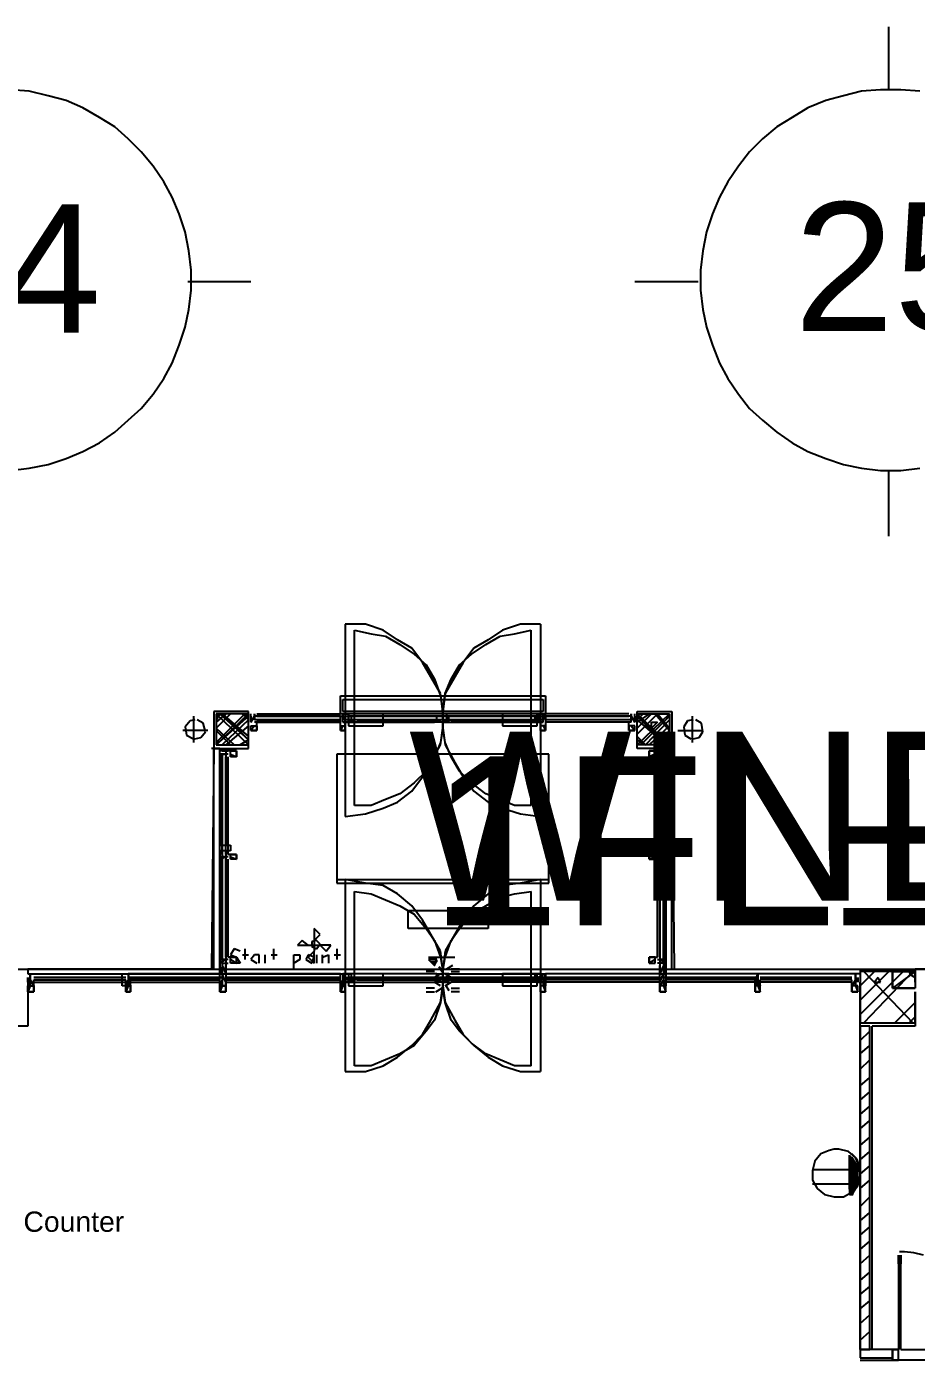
# Model space of a CAD drawing. Header units: millimetres. Extents: x 5 to 415, y 48 to 251.
# Drawn here: x 328.95 to 342.11, y 231.7 to 251.43 of the extents above; entities that cross this region are included whole.
import ezdxf

# ---------------------------------------------------------------- set-up
doc = ezdxf.new("R2010")
doc.units = ezdxf.units.MM
for name, color, linetype in [('H', 7, 'Continuous'), ('P', 7, 'Continuous'), ('T', 7, 'Continuous')]:
    doc.layers.add(name, color=color, linetype=linetype)

msp = doc.modelspace()

# ---------------------------------------------------------------- hatches: boundary and pattern name
at = {"layer": 'H', "linetype": 'Continuous'}
for points in [[(334.98, 237.525), (334.892, 237.613), (335.033, 237.613), (334.98, 237.525)], [(341.118, 234.703), (341.118, 234.738), (341.171, 234.703), (341.118, 234.703)], [(341.118, 234.615), (341.118, 234.703), (341.171, 234.703), (341.207, 234.615), (341.118, 234.615)], [(341.118, 234.562), (341.118, 234.615), (341.207, 234.615), (341.242, 234.562), (341.118, 234.562)], [(341.118, 234.527), (341.118, 234.562), (341.242, 234.562), (341.242, 234.527), (341.118, 234.527)], [(341.118, 234.438), (341.118, 234.527), (341.242, 234.527), (341.242, 234.438), (341.118, 234.438)], [(341.118, 234.403), (341.118, 234.438), (341.242, 234.438), (341.242, 234.403), (341.118, 234.403)], [(341.118, 234.315), (341.118, 234.403), (341.242, 234.403), (341.242, 234.315), (341.118, 234.315)], [(341.118, 234.28), (341.118, 234.315), (341.242, 234.315), (341.242, 234.28), (341.118, 234.28)], [(341.118, 234.227), (341.118, 234.28), (341.242, 234.28), (341.207, 234.227), (341.118, 234.227)], [(341.118, 234.139), (341.118, 234.227), (341.171, 234.139), (341.118, 234.139)], [(341.171, 234.139), (341.118, 234.227), (341.207, 234.227), (341.171, 234.139)]]:
    msp.add_hatch(color=256, dxfattribs=at).paths.add_polyline_path(points)

# ---------------------------------------------------------------- linework, layer by layer
at = {"layer": 'P'}
for points in [[(341.701, 250.49), (341.701, 251.425)], [(328.983, 250.472), (328.701, 250.49)], [(329.265, 250.402), (328.983, 250.472)], [(341.295, 250.472), (341.03, 250.402)], [(341.577, 250.49), (341.295, 250.472)], [(341.736, 250.49), (341.577, 250.49)], [(341.877, 250.49), (341.736, 250.49)], [(342.159, 250.472), (341.877, 250.49)], [(329.53, 250.331), (329.265, 250.402)], [(329.777, 250.225), (329.53, 250.331)], [(340.766, 250.331), (340.501, 250.225)], [(341.03, 250.402), (340.766, 250.331)], [(330.024, 250.084), (329.777, 250.225)], [(330.253, 249.943), (330.024, 250.084)], [(340.272, 250.084), (340.043, 249.943)], [(340.501, 250.225), (340.272, 250.084)], [(330.447, 249.767), (330.253, 249.943)], [(340.043, 249.943), (339.831, 249.767)], [(330.641, 249.573), (330.447, 249.767)], [(339.831, 249.767), (339.637, 249.573)], [(330.817, 249.361), (330.641, 249.573)], [(339.637, 249.573), (339.478, 249.361)], [(330.976, 249.132), (330.817, 249.361)], [(339.478, 249.361), (339.319, 249.132)], [(331.1, 248.902), (330.976, 249.132)], [(339.319, 249.132), (339.196, 248.902)], [(331.205, 248.655), (331.1, 248.902)], [(339.196, 248.902), (339.09, 248.655)], [(331.294, 248.391), (331.205, 248.655)], [(339.09, 248.655), (339.002, 248.391)], [(331.347, 248.109), (331.294, 248.391)], [(339.002, 248.391), (338.949, 248.109)], [(331.382, 247.826), (331.347, 248.109)], [(338.949, 248.109), (338.914, 247.826)], [(331.382, 247.685), (331.382, 247.826)], [(338.914, 247.826), (338.914, 247.685)], [(332.264, 247.65), (331.329, 247.65)], [(331.347, 247.244), (331.382, 247.527)], [(331.382, 247.527), (331.382, 247.685)], [(338.878, 247.65), (337.943, 247.65)], [(338.914, 247.685), (338.914, 247.527)], [(338.914, 247.527), (338.949, 247.244)], [(331.294, 246.98), (331.347, 247.244)], [(338.949, 247.244), (339.002, 246.98)], [(331.205, 246.715), (331.294, 246.98)], [(339.002, 246.98), (339.09, 246.715)], [(331.1, 246.451), (331.205, 246.715)], [(339.09, 246.715), (339.196, 246.451)], [(330.976, 246.221), (331.1, 246.451)], [(339.196, 246.451), (339.319, 246.221)], [(330.817, 245.992), (330.976, 246.221)], [(339.319, 246.221), (339.478, 245.992)], [(330.641, 245.78), (330.817, 245.992)], [(339.478, 245.992), (339.637, 245.78)], [(330.447, 245.604), (330.641, 245.78)], [(339.637, 245.78), (339.831, 245.604)], [(330.253, 245.428), (330.447, 245.604)], [(339.831, 245.604), (340.043, 245.428)], [(330.024, 245.269), (330.253, 245.428)], [(340.043, 245.428), (340.272, 245.269)], [(329.53, 245.039), (329.777, 245.145)], [(329.777, 245.145), (330.024, 245.269)], [(340.272, 245.269), (340.501, 245.145)], [(340.501, 245.145), (340.766, 245.039)], [(328.983, 244.898), (329.265, 244.951)], [(329.265, 244.951), (329.53, 245.039)], [(340.766, 245.039), (341.03, 244.951)], [(341.03, 244.951), (341.295, 244.898)], [(328.701, 244.863), (328.983, 244.898)], [(341.295, 244.898), (341.577, 244.863)], [(341.577, 244.863), (341.736, 244.863)], [(341.701, 243.893), (341.701, 244.863)], [(341.736, 244.863), (341.877, 244.863)], [(341.877, 244.863), (342.159, 244.898)], [(333.957, 242.588), (333.657, 242.588)], [(333.657, 242.588), (333.657, 239.748)], [(334.222, 242.499), (333.957, 242.588)], [(336.25, 242.588), (335.986, 242.499)], [(336.55, 242.588), (336.25, 242.588)], [(336.55, 242.588), (336.55, 239.748)], [(333.798, 242.499), (334.045, 242.447)], [(333.798, 239.907), (333.798, 242.499)], [(334.045, 242.447), (334.257, 242.411)], [(334.433, 242.358), (334.222, 242.499)], [(334.257, 242.411), (334.469, 242.288)], [(335.739, 242.288), (335.95, 242.411)], [(335.986, 242.499), (335.774, 242.358)], [(335.95, 242.411), (336.162, 242.447)], [(336.162, 242.447), (336.409, 242.499)], [(336.409, 239.907), (336.409, 242.499)], [(334.645, 242.235), (334.433, 242.358)], [(334.469, 242.288), (334.68, 242.147)], [(334.804, 242.023), (334.645, 242.235)], [(335.562, 242.235), (335.403, 242.023)], [(335.527, 242.147), (335.739, 242.288)], [(335.774, 242.358), (335.562, 242.235)], [(334.68, 242.147), (334.857, 241.988)], [(334.927, 241.812), (334.804, 242.023)], [(334.857, 241.988), (334.98, 241.776)], [(335.227, 241.776), (335.351, 241.988)], [(335.403, 242.023), (335.28, 241.812)], [(335.351, 241.988), (335.527, 242.147)], [(335.068, 241.565), (334.927, 241.812)], [(335.28, 241.812), (335.139, 241.565)], [(334.98, 241.776), (335.068, 241.529)], [(335.139, 241.565), (335.227, 241.776)], [(333.587, 241.265), (333.587, 241.529)], [(333.587, 241.529), (336.621, 241.529)], [(333.587, 241.265), (333.587, 241.529)], [(333.587, 241.529), (336.621, 241.529)], [(333.622, 241.476), (336.585, 241.476)], [(333.622, 241.3), (333.622, 241.476)], [(335.104, 241.3), (335.068, 241.565)], [(335.068, 241.529), (335.104, 241.3)], [(335.104, 241.3), (335.139, 241.565)], [(335.139, 241.565), (335.104, 241.3)], [(336.585, 241.476), (336.585, 241.3)], [(336.621, 241.529), (336.621, 241.265)], [(336.621, 241.529), (336.621, 241.265)], [(331.417, 241.229), (331.417, 240.841)], [(332.228, 241.3), (331.717, 241.3)], [(331.717, 241.3), (331.717, 240.753)], [(332.228, 241.3), (331.717, 241.3)], [(331.717, 241.3), (331.717, 240.753)], [(332.228, 241.265), (331.752, 241.265)], [(331.752, 241.265), (331.752, 240.806)], [(332.176, 241.265), (331.752, 240.841)], [(331.805, 241.265), (331.752, 241.177)], [(331.893, 241.265), (331.752, 241.141)], [(331.964, 241.265), (331.752, 241.053)], [(332.228, 241.265), (331.752, 241.265)], [(331.752, 241.265), (331.752, 240.806)], [(332.228, 240.806), (331.752, 241.265)], [(331.752, 240.806), (332.228, 241.265)], [(332.228, 241.229), (331.752, 240.806)], [(331.805, 241.265), (332.228, 240.877)], [(331.84, 241.265), (332.228, 240.93)], [(331.84, 241.265), (332.228, 240.877)], [(332.14, 241.265), (332.228, 241.229)], [(332.14, 241.265), (332.228, 241.177)], [(332.228, 240.753), (332.228, 241.3)], [(332.228, 240.753), (332.228, 241.3)], [(332.228, 240.806), (332.228, 241.265)], [(332.228, 240.806), (332.228, 241.265)], [(332.264, 241.141), (332.264, 241.265)], [(332.264, 241.229), (332.264, 241.141)], [(332.264, 241.141), (332.317, 241.229)], [(332.317, 241.229), (332.264, 241.141)], [(332.317, 241.177), (332.317, 241.265)], [(332.317, 241.265), (332.317, 241.177)], [(333.587, 241.229), (332.317, 241.229)], [(332.352, 241.265), (333.587, 241.265)], [(333.587, 241.229), (332.352, 241.229)], [(332.352, 241.229), (333.587, 241.229)], [(333.587, 241.229), (332.352, 241.229)], [(332.352, 241.229), (333.587, 241.229)], [(336.621, 241.265), (333.587, 241.265)], [(336.621, 241.265), (333.587, 241.265)], [(333.587, 241.018), (333.587, 241.229)], [(333.587, 241.229), (333.657, 241.229)], [(336.585, 241.3), (333.622, 241.3)], [(333.622, 241.141), (333.622, 241.265)], [(333.622, 241.265), (333.622, 241.177)], [(333.622, 241.141), (333.622, 241.265)], [(333.622, 241.265), (333.622, 241.177)], [(333.71, 241.265), (333.622, 241.265)], [(333.622, 241.265), (333.71, 241.265)], [(333.657, 241.229), (333.657, 241.018)], [(333.657, 241.141), (333.657, 241.229)], [(333.657, 241.229), (333.745, 241.229)], [(333.71, 241.141), (333.71, 241.265)], [(333.71, 241.265), (333.71, 241.141)], [(333.71, 241.265), (333.71, 241.088)], [(334.222, 241.265), (333.71, 241.265)], [(333.71, 241.247), (333.71, 241.159)], [(333.71, 241.247), (333.71, 241.159)], [(333.71, 241.229), (333.834, 241.229)], [(333.834, 241.229), (333.71, 241.229)], [(335.015, 241.229), (333.745, 241.229)], [(333.745, 241.229), (333.745, 241.141)], [(333.834, 241.229), (334.38, 241.229)], [(334.222, 241.088), (334.222, 241.265)], [(334.38, 241.229), (334.98, 241.229)], [(335.104, 241.229), (334.98, 241.229)], [(334.98, 241.229), (335.104, 241.229)], [(335.015, 241.141), (335.015, 241.229)], [(335.015, 241.229), (335.104, 241.229)], [(335.104, 241.3), (335.104, 241.053)], [(335.104, 241.053), (335.104, 241.3)], [(335.104, 241.053), (335.104, 241.3)], [(335.104, 241.3), (335.104, 241.053)], [(335.104, 241.159), (335.104, 241.247)], [(335.104, 241.159), (335.104, 241.247)], [(335.104, 241.229), (335.227, 241.229)], [(335.227, 241.229), (335.104, 241.229)], [(335.104, 241.229), (335.104, 241.141)], [(335.192, 241.229), (335.104, 241.229)], [(335.104, 241.229), (335.104, 241.141)], [(335.157, 241.247), (335.157, 241.159)], [(335.157, 241.247), (335.157, 241.159)], [(335.192, 241.229), (336.462, 241.229)], [(335.192, 241.141), (335.192, 241.229)], [(336.374, 241.229), (335.227, 241.229)], [(335.986, 241.265), (335.986, 241.088)], [(336.497, 241.265), (335.986, 241.265)], [(336.497, 241.229), (336.374, 241.229)], [(336.374, 241.229), (336.497, 241.229)], [(336.55, 241.229), (336.462, 241.229)], [(336.462, 241.229), (336.462, 241.141)], [(336.497, 241.141), (336.497, 241.265)], [(336.497, 241.265), (336.585, 241.265)], [(336.585, 241.265), (336.497, 241.265)], [(336.497, 241.265), (336.497, 241.141)], [(336.497, 241.088), (336.497, 241.265)], [(336.532, 241.159), (336.532, 241.247)], [(336.532, 241.159), (336.532, 241.247)], [(336.55, 241.265), (336.621, 241.265)], [(336.55, 241.265), (336.621, 241.265)], [(336.55, 241.018), (336.55, 241.229)], [(336.55, 241.229), (336.621, 241.229)], [(336.55, 241.141), (336.55, 241.229)], [(336.585, 241.141), (336.585, 241.265)], [(336.621, 241.265), (336.585, 241.177)], [(336.585, 241.141), (336.585, 241.265)], [(336.621, 241.265), (336.585, 241.177)], [(337.855, 241.265), (336.621, 241.265)], [(336.621, 241.229), (337.855, 241.229)], [(337.855, 241.229), (336.621, 241.229)], [(336.621, 241.229), (337.855, 241.229)], [(337.855, 241.229), (336.621, 241.229)], [(336.621, 241.229), (336.621, 241.018)], [(337.891, 241.229), (336.621, 241.229)], [(337.891, 241.141), (337.891, 241.265)], [(337.891, 241.265), (337.891, 241.177)], [(337.943, 241.141), (337.891, 241.229)], [(337.891, 241.229), (337.943, 241.141)], [(337.943, 241.141), (337.943, 241.265)], [(337.943, 241.229), (337.943, 241.141)], [(337.979, 240.753), (337.979, 241.3)], [(337.979, 241.3), (338.49, 241.3)], [(337.979, 240.753), (337.979, 241.3)], [(337.979, 241.3), (338.49, 241.3)], [(337.979, 240.806), (337.979, 241.265)], [(337.979, 241.265), (338.455, 241.265)], [(338.067, 241.265), (337.979, 241.177)], [(338.155, 241.265), (337.979, 241.141)], [(338.19, 241.265), (337.979, 241.053)], [(338.279, 241.265), (337.979, 240.965)], [(337.979, 240.806), (337.979, 241.265)], [(337.979, 241.265), (338.455, 241.265)], [(337.979, 240.806), (338.455, 241.265)], [(338.455, 240.806), (337.979, 241.265)], [(337.979, 241.229), (338.455, 240.806)], [(337.979, 241.229), (338.402, 240.806)], [(338.455, 241.229), (338.032, 240.806)], [(338.243, 241.265), (338.455, 241.053)], [(338.243, 241.265), (338.455, 241.018)], [(338.279, 241.265), (338.455, 241.053)], [(338.455, 241.265), (338.455, 240.806)], [(338.455, 241.265), (338.455, 240.806)], [(338.49, 241.3), (338.49, 240.753)], [(338.49, 241.3), (338.49, 240.753)], [(338.79, 241.229), (338.79, 240.841)], [(331.629, 241.018), (331.258, 241.018)], [(331.364, 241.159), (331.294, 241.071)], [(331.294, 241.071), (331.311, 240.947)], [(331.435, 241.177), (331.364, 241.159)], [(331.558, 241.124), (331.47, 241.177)], [(331.523, 240.912), (331.593, 241)], [(331.593, 241), (331.558, 241.124)], [(331.752, 241.053), (332.017, 240.806)], [(331.752, 241.053), (332.017, 240.806)], [(331.752, 241.018), (331.964, 240.806)], [(332.228, 241.177), (331.84, 240.806)], [(332.228, 241.088), (331.893, 240.806)], [(332.317, 241.088), (332.264, 241.018)], [(332.264, 241.018), (332.264, 241.088)], [(332.264, 241.088), (332.352, 241.088)], [(332.264, 241.018), (332.352, 241.018)], [(332.352, 241.018), (332.264, 241.018)], [(333.587, 241.177), (332.317, 241.177)], [(333.587, 241.141), (332.317, 241.141)], [(332.352, 241.177), (333.587, 241.177)], [(332.352, 241.018), (332.352, 241.141)], [(332.352, 241.141), (333.587, 241.141)], [(332.352, 241.088), (332.352, 241.018)], [(333.622, 241.088), (333.587, 241.018)], [(333.587, 241.018), (333.587, 241.088)], [(333.587, 241.088), (333.657, 241.088)], [(333.622, 241.088), (333.587, 241.018)], [(333.587, 241.018), (333.587, 241.088)], [(333.587, 241.088), (333.657, 241.088)], [(333.587, 241.018), (333.657, 241.018)], [(333.657, 241.018), (333.587, 241.018)], [(333.587, 241.018), (333.657, 241.018)], [(333.657, 241.018), (333.587, 241.018)], [(333.657, 241.018), (333.587, 241.018)], [(333.622, 241.141), (333.71, 241.141)], [(333.71, 241.141), (333.622, 241.141)], [(336.585, 241.177), (333.657, 241.177)], [(333.657, 241.018), (333.657, 241.141)], [(333.657, 241.018), (333.657, 241.141)], [(333.745, 241.141), (333.657, 241.141)], [(333.657, 241.088), (333.657, 241.018)], [(333.657, 241.088), (333.657, 241.018)], [(333.798, 241.177), (333.71, 241.141)], [(333.71, 241.141), (333.834, 241.141)], [(333.71, 241.088), (334.222, 241.088)], [(335.015, 241.177), (333.745, 241.177)], [(335.015, 241.141), (333.745, 241.141)], [(334.98, 241.177), (333.834, 241.177)], [(334.38, 241.177), (333.834, 241.177)], [(333.834, 241.177), (334.38, 241.177)], [(333.834, 241.177), (334.38, 241.177)], [(333.834, 241.141), (334.98, 241.141)], [(334.38, 241.177), (334.98, 241.177)], [(334.98, 241.177), (334.38, 241.177)], [(334.38, 241.177), (334.98, 241.177)], [(334.98, 241.177), (335.104, 241.141)], [(335.104, 241.141), (334.98, 241.141)], [(335.104, 241.141), (335.015, 241.141)], [(335.104, 241.053), (335.068, 240.841)], [(335.068, 240.806), (335.104, 241.053)], [(335.227, 241.177), (335.104, 241.141)], [(335.104, 241.141), (335.227, 241.141)], [(335.104, 241.141), (335.192, 241.141)], [(335.139, 240.841), (335.104, 241.053)], [(335.104, 241.053), (335.139, 240.806)], [(335.192, 241.177), (336.462, 241.177)], [(335.192, 241.141), (336.462, 241.141)], [(336.374, 241.177), (335.227, 241.177)], [(336.374, 241.177), (335.227, 241.177)], [(335.227, 241.177), (336.374, 241.177)], [(336.374, 241.177), (335.227, 241.177)], [(336.374, 241.141), (335.227, 241.141)], [(335.986, 241.088), (336.497, 241.088)], [(336.497, 241.141), (336.374, 241.141)], [(336.409, 241.177), (336.497, 241.141)], [(336.462, 241.141), (336.55, 241.141)], [(336.585, 241.141), (336.497, 241.141)], [(336.497, 241.141), (336.585, 241.141)], [(336.55, 241.018), (336.55, 241.141)], [(336.55, 241.018), (336.55, 241.141)], [(336.621, 241.088), (336.55, 241.088)], [(336.55, 241.088), (336.55, 241.018)], [(336.621, 241.088), (336.55, 241.088)], [(336.55, 241.088), (336.55, 241.018)], [(336.621, 241.018), (336.55, 241.018)], [(336.55, 241.018), (336.621, 241.018)], [(336.621, 241.018), (336.55, 241.018)], [(336.55, 241.018), (336.621, 241.018)], [(336.621, 241.018), (336.55, 241.018)], [(336.585, 241.088), (336.621, 241.018)], [(336.585, 241.088), (336.621, 241.018)], [(337.855, 241.177), (336.621, 241.177)], [(337.891, 241.177), (336.621, 241.177)], [(337.855, 241.141), (336.621, 241.141)], [(337.891, 241.141), (336.621, 241.141)], [(336.621, 241.018), (336.621, 241.088)], [(336.621, 241.018), (336.621, 241.088)], [(337.855, 241.018), (337.855, 241.141)], [(337.943, 241.088), (337.855, 241.088)], [(337.855, 241.088), (337.855, 241.018)], [(337.943, 241.018), (337.855, 241.018)], [(337.855, 241.018), (337.943, 241.018)], [(337.891, 241.088), (337.943, 241.018)], [(337.943, 241.018), (337.943, 241.088)], [(337.979, 241.177), (338.402, 240.806)], [(338.455, 241.177), (338.102, 240.806)], [(338.455, 241.088), (338.155, 240.806)], [(338.279, 241.141), (338.19, 241.053)], [(338.19, 241.053), (338.19, 241.141)], [(338.19, 241.141), (338.279, 241.141)], [(338.455, 241.018), (338.243, 240.806)], [(338.578, 241.018), (338.949, 241.018)], [(338.72, 241.159), (338.667, 241.071)], [(338.667, 241.071), (338.684, 240.947)], [(338.808, 241.177), (338.72, 241.159)], [(338.931, 241.124), (338.843, 241.177)], [(338.896, 240.912), (338.949, 241)], [(338.949, 241), (338.931, 241.124)], [(331.311, 240.947), (331.417, 240.894)], [(331.435, 240.894), (331.523, 240.912)], [(331.752, 240.806), (332.228, 240.806)], [(331.752, 240.806), (332.228, 240.806)], [(332.228, 240.877), (332.105, 240.806)], [(334.927, 240.542), (335.068, 240.806)], [(335.068, 240.841), (334.98, 240.63)], [(335.227, 240.63), (335.139, 240.841)], [(335.139, 240.806), (335.28, 240.542)], [(337.979, 240.93), (338.102, 240.806)], [(337.979, 240.877), (338.102, 240.806)], [(337.979, 240.877), (338.067, 240.806)], [(338.455, 240.806), (337.979, 240.806)], [(338.455, 240.806), (337.979, 240.806)], [(338.684, 240.947), (338.773, 240.894)], [(338.808, 240.894), (338.896, 240.912)], [(331.717, 240.753), (331.682, 237.49)], [(331.805, 240.753), (331.682, 240.753)], [(331.717, 240.753), (332.228, 240.753)], [(331.717, 237.49), (331.717, 240.753)], [(331.717, 240.753), (332.228, 240.753)], [(331.805, 237.419), (331.805, 240.753)], [(331.805, 240.665), (331.805, 240.753)], [(331.805, 240.753), (331.893, 240.753)], [(331.929, 240.718), (331.805, 240.718)], [(331.929, 240.665), (331.805, 240.665)], [(331.805, 240.665), (331.893, 240.665)], [(331.805, 240.665), (331.805, 239.324)], [(331.893, 240.665), (331.805, 240.665)], [(331.805, 239.183), (331.805, 240.63)], [(331.84, 240.718), (331.929, 240.718)], [(331.84, 240.665), (331.84, 239.183)], [(331.84, 239.183), (331.84, 240.665)], [(331.84, 240.665), (331.84, 239.183)], [(331.84, 239.183), (331.84, 240.665)], [(331.84, 240.665), (331.84, 239.324)], [(331.893, 240.753), (331.893, 240.665)], [(331.893, 240.665), (331.893, 239.324)], [(331.893, 239.183), (331.893, 240.63)], [(332.052, 240.718), (331.929, 240.718)], [(331.929, 239.183), (331.929, 240.63)], [(331.964, 240.63), (331.964, 240.718)], [(331.964, 240.718), (332.052, 240.718)], [(331.964, 240.665), (332.052, 240.63)], [(332.052, 240.63), (331.964, 240.63)], [(332.052, 240.63), (332.052, 240.718)], [(332.052, 240.718), (332.052, 240.63)], [(333.534, 240.665), (333.534, 238.813)], [(336.673, 240.665), (333.534, 240.665)], [(333.534, 240.665), (333.534, 238.76)], [(336.673, 240.665), (333.534, 240.665)], [(333.534, 240.665), (333.534, 238.76)], [(336.673, 240.665), (333.534, 240.665)], [(334.98, 240.63), (334.857, 240.418)], [(335.351, 240.418), (335.227, 240.63)], [(336.673, 238.813), (336.673, 240.665)], [(336.673, 238.76), (336.673, 240.665)], [(336.673, 238.76), (336.673, 240.665)], [(338.49, 240.753), (337.979, 240.753)], [(338.49, 240.753), (337.979, 240.753)], [(338.155, 240.63), (338.155, 240.718)], [(338.155, 240.718), (338.279, 240.718)], [(338.155, 240.718), (338.155, 240.63)], [(338.243, 240.718), (338.155, 240.718)], [(338.243, 240.665), (338.155, 240.63)], [(338.155, 240.63), (338.243, 240.63)], [(338.243, 240.63), (338.243, 240.718)], [(338.367, 240.718), (338.279, 240.718)], [(338.279, 240.718), (338.402, 240.718)], [(338.279, 240.665), (338.402, 240.665)], [(338.279, 239.183), (338.279, 240.63)], [(338.314, 240.753), (338.314, 240.665)], [(338.402, 240.753), (338.314, 240.753)], [(338.402, 240.665), (338.314, 240.665)], [(338.314, 240.665), (338.314, 239.324)], [(338.314, 240.665), (338.402, 240.665)], [(338.314, 239.183), (338.314, 240.63)], [(338.367, 240.665), (338.367, 239.183)], [(338.367, 239.183), (338.367, 240.665)], [(338.367, 240.665), (338.367, 239.183)], [(338.367, 239.183), (338.367, 240.665)], [(338.367, 240.665), (338.367, 239.324)], [(338.402, 237.419), (338.402, 240.753)], [(338.402, 240.753), (338.526, 240.753)], [(338.402, 240.665), (338.402, 240.753)], [(338.402, 240.665), (338.402, 239.324)], [(338.402, 239.183), (338.402, 240.63)], [(338.49, 240.753), (338.526, 237.49)], [(338.49, 237.49), (338.49, 240.753)], [(334.857, 240.418), (334.68, 240.242)], [(334.804, 240.33), (334.927, 240.542)], [(335.28, 240.542), (335.403, 240.33)], [(335.527, 240.242), (335.351, 240.418)], [(334.68, 240.242), (334.469, 240.083)], [(334.645, 240.118), (334.804, 240.33)], [(335.403, 240.33), (335.562, 240.118)], [(335.739, 240.083), (335.527, 240.242)], [(334.469, 240.083), (334.257, 239.995)], [(334.433, 239.959), (334.645, 240.118)], [(335.562, 240.118), (335.774, 239.959)], [(335.95, 239.995), (335.739, 240.083)], [(334.045, 239.907), (333.798, 239.907)], [(333.957, 239.783), (334.222, 239.871)], [(334.257, 239.995), (334.045, 239.907)], [(334.222, 239.871), (334.433, 239.959)], [(335.774, 239.959), (335.986, 239.871)], [(336.162, 239.907), (335.95, 239.995)], [(335.986, 239.871), (336.25, 239.783)], [(336.409, 239.907), (336.162, 239.907)], [(333.657, 239.748), (333.957, 239.783)], [(336.25, 239.783), (336.55, 239.748)], [(331.805, 239.236), (331.805, 239.324)], [(331.805, 239.324), (331.964, 239.324)], [(331.805, 239.236), (331.805, 237.419)], [(331.964, 239.236), (331.805, 239.236)], [(331.84, 239.236), (331.84, 237.419)], [(331.893, 239.236), (331.893, 237.419)], [(331.964, 239.324), (331.964, 239.236)], [(338.243, 239.324), (338.243, 239.236)], [(338.402, 239.324), (338.243, 239.324)], [(338.243, 239.236), (338.402, 239.236)], [(338.314, 239.236), (338.314, 237.419)], [(338.367, 239.236), (338.367, 237.419)], [(338.402, 239.236), (338.402, 239.324)], [(338.402, 239.236), (338.402, 237.419)], [(331.805, 239.183), (331.805, 239.113)], [(331.929, 239.148), (331.805, 239.148)], [(331.805, 239.113), (331.893, 239.148)], [(331.805, 237.666), (331.805, 239.113)], [(331.84, 239.113), (331.84, 237.631)], [(331.84, 237.631), (331.84, 239.113)], [(331.84, 239.113), (331.84, 237.631)], [(331.84, 237.631), (331.84, 239.113)], [(331.893, 237.666), (331.893, 239.113)], [(332.052, 239.183), (331.929, 239.183)], [(331.929, 237.666), (331.929, 239.113)], [(331.964, 239.113), (331.964, 239.183)], [(331.964, 239.183), (332.052, 239.183)], [(331.964, 239.148), (332.052, 239.113)], [(332.052, 239.113), (331.964, 239.113)], [(332.052, 239.113), (332.052, 239.183)], [(332.052, 239.183), (332.052, 239.113)], [(338.155, 239.113), (338.155, 239.183)], [(338.155, 239.183), (338.279, 239.183)], [(338.155, 239.183), (338.155, 239.113)], [(338.243, 239.183), (338.155, 239.183)], [(338.243, 239.148), (338.155, 239.113)], [(338.155, 239.113), (338.243, 239.113)], [(338.243, 239.113), (338.243, 239.183)], [(338.279, 239.148), (338.402, 239.148)], [(338.279, 237.666), (338.279, 239.113)], [(338.402, 239.113), (338.314, 239.148)], [(338.314, 237.666), (338.314, 239.113)], [(338.367, 239.113), (338.367, 237.631)], [(338.367, 237.631), (338.367, 239.113)], [(338.367, 239.113), (338.367, 237.631)], [(338.367, 237.631), (338.367, 239.113)], [(338.402, 239.183), (338.402, 239.113)], [(338.402, 237.666), (338.402, 239.113)], [(333.534, 238.813), (336.673, 238.813)], [(333.534, 238.76), (336.673, 238.76)], [(333.534, 238.76), (336.673, 238.76)], [(333.957, 238.76), (333.657, 238.813)], [(333.657, 238.813), (333.657, 235.973)], [(333.798, 238.637), (334.045, 238.601)], [(333.798, 236.061), (333.798, 238.637)], [(334.222, 238.725), (333.957, 238.76)], [(334.433, 238.601), (334.222, 238.725)], [(335.986, 238.725), (335.774, 238.601)], [(336.25, 238.76), (335.986, 238.725)], [(336.162, 238.601), (336.409, 238.637)], [(336.55, 238.813), (336.25, 238.76)], [(336.409, 236.061), (336.409, 238.637)], [(336.55, 238.813), (336.55, 235.973)], [(334.045, 238.601), (334.257, 238.513)], [(334.257, 238.513), (334.469, 238.425)], [(334.645, 238.425), (334.433, 238.601)], [(335.774, 238.601), (335.562, 238.425)], [(335.739, 238.425), (335.95, 238.548)], [(335.95, 238.548), (336.162, 238.601)], [(334.469, 238.425), (334.68, 238.301)], [(334.592, 238.09), (334.592, 238.354)], [(334.592, 238.354), (335.774, 238.354)], [(334.804, 238.213), (334.645, 238.425)], [(334.68, 238.301), (334.857, 238.09)], [(335.351, 238.09), (335.527, 238.301)], [(335.562, 238.425), (335.403, 238.213)], [(335.527, 238.301), (335.739, 238.425)], [(335.774, 238.354), (335.774, 238.09)], [(333.287, 238.002), (333.199, 238.09)], [(333.199, 238.09), (333.199, 238.002)], [(335.774, 238.09), (334.592, 238.09)], [(334.927, 238.002), (334.804, 238.213)], [(334.857, 238.09), (334.98, 237.913)], [(335.227, 237.913), (335.351, 238.09)], [(335.403, 238.213), (335.28, 238.002)], [(333.022, 237.913), (332.952, 237.843)], [(332.952, 237.843), (333.022, 237.843)], [(333.11, 237.843), (333.022, 237.913)], [(333.022, 237.843), (333.11, 237.843)], [(333.11, 237.843), (333.287, 237.843)], [(333.234, 237.913), (333.163, 237.896)], [(333.163, 237.896), (333.163, 237.825)], [(333.199, 238.002), (333.199, 237.913)], [(333.199, 237.913), (333.287, 238.002)], [(333.199, 237.913), (333.199, 237.755)], [(333.287, 237.86), (333.234, 237.913)], [(333.234, 237.79), (333.287, 237.86)], [(333.375, 237.843), (333.287, 237.843)], [(333.287, 237.843), (333.375, 237.755)], [(333.375, 237.755), (333.446, 237.843)], [(333.446, 237.843), (333.375, 237.843)], [(335.068, 237.755), (334.927, 238.002)], [(334.98, 237.913), (335.068, 237.666)], [(335.28, 238.002), (335.139, 237.755)], [(335.139, 237.666), (335.227, 237.913)], [(332.052, 237.666), (331.929, 237.666)], [(332.017, 237.79), (331.964, 237.702)], [(331.964, 237.702), (332.052, 237.666)], [(331.964, 237.578), (331.964, 237.666)], [(331.964, 237.666), (332.052, 237.666)], [(332.105, 237.755), (332.017, 237.79)], [(332.052, 237.578), (332.052, 237.666)], [(332.052, 237.666), (332.052, 237.578)], [(332.052, 237.666), (332.105, 237.578)], [(332.14, 237.702), (332.228, 237.702)], [(332.176, 237.79), (332.176, 237.631)], [(332.317, 237.702), (332.264, 237.631)], [(332.387, 237.702), (332.317, 237.702)], [(332.387, 237.578), (332.387, 237.702)], [(332.475, 237.578), (332.475, 237.702)], [(332.564, 237.702), (332.652, 237.702)], [(332.599, 237.79), (332.599, 237.631)], [(332.899, 237.49), (332.899, 237.702)], [(332.899, 237.702), (332.987, 237.702)], [(332.987, 237.702), (332.987, 237.631)], [(333.11, 237.702), (333.075, 237.631)], [(333.199, 237.755), (333.11, 237.666)], [(333.199, 237.666), (333.11, 237.702)], [(333.11, 237.666), (333.199, 237.578)], [(333.163, 237.825), (333.234, 237.79)], [(333.163, 237.578), (333.199, 237.666)], [(333.199, 237.666), (333.199, 237.755)], [(333.199, 237.578), (333.199, 237.666)], [(333.234, 237.702), (333.234, 237.578)], [(333.322, 237.578), (333.322, 237.702)], [(333.322, 237.666), (333.41, 237.702)], [(333.41, 237.702), (333.41, 237.578)], [(333.498, 237.702), (333.587, 237.702)], [(333.534, 237.79), (333.534, 237.631)], [(334.892, 237.666), (335.28, 237.666)], [(335.104, 237.49), (335.068, 237.755)], [(335.068, 237.666), (335.104, 237.455)], [(335.139, 237.755), (335.104, 237.49)], [(335.104, 237.455), (335.139, 237.666)], [(338.155, 237.578), (338.155, 237.666)], [(338.155, 237.666), (338.279, 237.666)], [(338.155, 237.666), (338.155, 237.578)], [(338.243, 237.666), (338.155, 237.666)], [(338.243, 237.578), (338.243, 237.666)], [(308.134, 237.49), (393.982, 237.49)], [(328.119, 237.49), (328.965, 237.49)], [(331.682, 237.49), (328.965, 237.49)], [(328.965, 237.49), (328.965, 237.419)], [(328.965, 237.49), (341.277, 237.49)], [(331.929, 237.631), (331.805, 237.631)], [(331.805, 237.631), (331.893, 237.631)], [(331.893, 237.631), (331.805, 237.578)], [(331.84, 237.419), (331.805, 237.543)], [(331.805, 237.543), (331.805, 237.419)], [(331.84, 237.578), (331.929, 237.578)], [(331.84, 237.543), (331.893, 237.419)], [(331.893, 237.419), (331.893, 237.543)], [(331.964, 237.631), (332.052, 237.578)], [(332.052, 237.578), (331.964, 237.578)], [(332.105, 237.578), (332.017, 237.578)], [(332.264, 237.631), (332.352, 237.578)], [(332.987, 237.631), (332.899, 237.578)], [(333.075, 237.631), (333.163, 237.578)], [(334.857, 237.49), (334.98, 237.49)], [(334.98, 237.455), (334.857, 237.455)], [(334.892, 237.631), (334.98, 237.543)], [(335.015, 237.631), (334.892, 237.631)], [(334.98, 237.543), (335.015, 237.631)], [(335.104, 237.437), (335.051, 237.525)], [(335.104, 237.243), (335.104, 237.49)], [(335.104, 237.49), (335.104, 237.243)], [(335.104, 237.455), (335.104, 237.208)], [(335.104, 237.208), (335.104, 237.455)], [(335.245, 237.543), (335.157, 237.49)], [(335.351, 237.49), (335.227, 237.49)], [(335.227, 237.455), (335.351, 237.455)], [(338.243, 237.631), (338.155, 237.578)], [(338.155, 237.578), (338.243, 237.578)], [(338.279, 237.631), (338.402, 237.631)], [(338.367, 237.578), (338.279, 237.578)], [(338.402, 237.631), (338.314, 237.631)], [(338.314, 237.631), (338.402, 237.578)], [(338.314, 237.419), (338.314, 237.543)], [(338.367, 237.543), (338.314, 237.419)], [(338.367, 237.419), (338.402, 237.543)], [(338.402, 237.543), (338.402, 237.419)], [(338.526, 237.49), (341.277, 237.49)], [(341.277, 237.49), (342.089, 237.49)], [(341.277, 237.49), (341.277, 237.419)], [(341.277, 237.243), (341.489, 237.455)], [(341.277, 237.031), (341.701, 237.455)], [(341.277, 236.82), (341.912, 237.455)], [(342.089, 237.455), (341.277, 237.455)], [(341.277, 237.455), (341.277, 236.696)], [(341.33, 237.455), (342.053, 236.696)], [(342.053, 237.455), (341.33, 236.696)], [(342.089, 237.455), (341.753, 237.208)], [(341.753, 237.208), (341.753, 237.455)], [(341.753, 237.455), (342.089, 237.455)], [(342.089, 237.455), (341.753, 237.455)], [(341.753, 237.455), (341.753, 237.208)], [(342.089, 237.455), (342, 237.419)], [(342.089, 237.296), (342.089, 237.49)], [(349.162, 237.49), (342.089, 237.49)], [(342.089, 237.49), (342.089, 237.296)], [(342.089, 237.455), (342.089, 237.208)], [(342.089, 237.455), (342.089, 237.208)], [(328.965, 237.419), (331.805, 237.419)], [(328.965, 237.367), (328.965, 237.296)], [(328.965, 237.296), (328.965, 237.367)], [(328.965, 237.331), (328.965, 236.643)], [(329.001, 237.331), (329.001, 237.419)], [(329.001, 237.419), (329.001, 237.331)], [(329.001, 237.331), (329.001, 237.243)], [(329.001, 237.243), (329.001, 237.331)], [(329.001, 237.331), (329.053, 237.243)], [(329.053, 237.419), (330.412, 237.419)], [(330.412, 237.367), (329.053, 237.367)], [(329.053, 237.367), (330.412, 237.367)], [(330.412, 237.367), (329.053, 237.367)], [(329.053, 237.367), (330.412, 237.367)], [(329.053, 237.243), (329.053, 237.331)], [(329.053, 237.331), (330.412, 237.331)], [(329.053, 237.155), (329.053, 237.296)], [(329.053, 237.296), (330.412, 237.296)], [(330.359, 237.243), (330.359, 237.419)], [(330.359, 237.419), (330.447, 237.419)], [(330.447, 237.331), (330.412, 237.243)], [(330.412, 237.243), (330.412, 237.331)], [(330.482, 237.296), (330.447, 237.419)], [(330.447, 237.419), (330.447, 237.331)], [(330.482, 237.296), (330.447, 237.419)], [(330.447, 237.419), (330.447, 237.331)], [(330.447, 237.419), (330.447, 237.243)], [(331.805, 237.419), (330.447, 237.419)], [(331.84, 237.367), (330.447, 237.367)], [(330.447, 237.367), (331.84, 237.367)], [(331.84, 237.367), (330.447, 237.367)], [(330.447, 237.367), (331.84, 237.367)], [(331.805, 237.367), (330.447, 237.367)], [(330.447, 237.331), (330.447, 237.243)], [(330.447, 237.331), (330.447, 237.243)], [(330.447, 237.331), (330.482, 237.243)], [(331.805, 237.331), (330.447, 237.331)], [(330.482, 237.419), (331.805, 237.419)], [(330.482, 237.243), (330.482, 237.331)], [(330.482, 237.331), (331.805, 237.331)], [(330.482, 237.155), (330.482, 237.296)], [(330.482, 237.155), (330.482, 237.296)], [(330.482, 237.296), (331.805, 237.296)], [(331.805, 237.243), (331.805, 237.419)], [(331.805, 237.419), (331.893, 237.419)], [(331.84, 237.331), (331.805, 237.243)], [(331.805, 237.243), (331.805, 237.331)], [(331.893, 237.296), (331.84, 237.419)], [(331.84, 237.419), (331.84, 237.331)], [(331.893, 237.296), (331.84, 237.419)], [(331.84, 237.419), (331.84, 237.331)], [(331.84, 237.331), (331.84, 237.243)], [(331.84, 237.331), (331.84, 237.243)], [(331.893, 237.419), (333.587, 237.419)], [(331.893, 237.419), (331.893, 237.243)], [(333.587, 237.419), (331.893, 237.419)], [(333.587, 237.367), (331.893, 237.367)], [(331.893, 237.367), (333.587, 237.367)], [(333.587, 237.367), (331.893, 237.367)], [(331.893, 237.367), (333.587, 237.367)], [(333.587, 237.367), (331.893, 237.367)], [(331.893, 237.331), (331.893, 237.243)], [(331.893, 237.243), (331.893, 237.331)], [(331.893, 237.331), (333.587, 237.331)], [(333.587, 237.331), (331.893, 237.331)], [(331.893, 237.155), (331.893, 237.296)], [(331.893, 237.155), (331.893, 237.296)], [(331.893, 237.296), (333.587, 237.296)], [(333.587, 237.243), (333.587, 237.419)], [(333.587, 237.419), (333.657, 237.419)], [(333.622, 237.331), (333.587, 237.243)], [(333.587, 237.243), (333.587, 237.331)], [(333.657, 237.296), (333.622, 237.419)], [(333.622, 237.419), (333.622, 237.331)], [(333.657, 237.296), (333.622, 237.419)], [(333.622, 237.419), (333.622, 237.331)], [(333.71, 237.419), (333.622, 237.419)], [(333.622, 237.367), (333.71, 237.367)], [(333.622, 237.331), (333.622, 237.243)], [(333.622, 237.331), (333.622, 237.243)], [(333.622, 237.296), (333.71, 237.296)], [(333.71, 237.296), (333.622, 237.296)], [(333.657, 237.419), (333.657, 237.243)], [(333.657, 237.331), (333.657, 237.419)], [(333.657, 237.419), (333.745, 237.419)], [(336.585, 237.331), (333.657, 237.331)], [(333.745, 237.331), (333.657, 237.331)], [(333.657, 237.155), (333.657, 237.296)], [(333.657, 237.155), (333.657, 237.296)], [(333.71, 237.419), (333.71, 237.243)], [(334.222, 237.419), (333.71, 237.419)], [(333.71, 237.384), (333.71, 237.314)], [(333.71, 237.384), (333.71, 237.314)], [(333.71, 237.296), (333.71, 237.367)], [(333.71, 237.367), (333.71, 237.296)], [(333.71, 237.367), (333.834, 237.367)], [(333.834, 237.367), (333.71, 237.367)], [(333.798, 237.331), (333.71, 237.296)], [(333.71, 237.296), (333.834, 237.296)], [(335.015, 237.419), (333.745, 237.419)], [(333.745, 237.419), (333.745, 237.331)], [(335.015, 237.367), (333.745, 237.367)], [(335.015, 237.331), (333.745, 237.331)], [(333.834, 237.367), (334.38, 237.367)], [(334.98, 237.331), (333.834, 237.331)], [(334.38, 237.331), (333.834, 237.331)], [(333.834, 237.331), (334.38, 237.331)], [(333.834, 237.331), (334.38, 237.331)], [(333.834, 237.296), (334.98, 237.296)], [(334.222, 237.243), (334.222, 237.419)], [(334.38, 237.367), (334.98, 237.367)], [(334.38, 237.331), (334.98, 237.331)], [(334.98, 237.331), (334.38, 237.331)], [(334.38, 237.331), (334.98, 237.331)], [(335.068, 237.419), (334.98, 237.367)], [(335.104, 237.367), (334.98, 237.367)], [(334.98, 237.367), (335.104, 237.367)], [(334.98, 237.331), (335.104, 237.296)], [(335.104, 237.296), (334.98, 237.296)], [(335.068, 237.243), (334.98, 237.296)], [(335.015, 237.331), (335.015, 237.419)], [(335.015, 237.419), (335.104, 237.419)], [(335.104, 237.331), (335.015, 237.331)], [(335.104, 237.419), (335.104, 237.331)], [(335.192, 237.419), (335.104, 237.419)], [(335.104, 237.419), (335.104, 237.331)], [(335.104, 237.314), (335.104, 237.384)], [(335.104, 237.314), (335.104, 237.384)], [(335.104, 237.367), (335.227, 237.367)], [(335.227, 237.367), (335.104, 237.367)], [(335.227, 237.331), (335.104, 237.296)], [(335.104, 237.331), (335.192, 237.331)], [(335.104, 237.296), (335.227, 237.296)], [(335.139, 237.419), (335.227, 237.367)], [(335.139, 237.243), (335.227, 237.296)], [(335.139, 237.261), (335.192, 237.173)], [(335.157, 237.384), (335.157, 237.314)], [(335.157, 237.384), (335.157, 237.314)], [(335.192, 237.419), (336.462, 237.419)], [(335.192, 237.331), (335.192, 237.419)], [(335.192, 237.367), (336.462, 237.367)], [(335.192, 237.331), (336.462, 237.331)], [(336.374, 237.367), (335.227, 237.367)], [(336.374, 237.331), (335.227, 237.331)], [(336.374, 237.331), (335.227, 237.331)], [(335.227, 237.331), (336.374, 237.331)], [(336.374, 237.331), (335.227, 237.331)], [(336.374, 237.296), (335.227, 237.296)], [(335.986, 237.419), (335.986, 237.243)], [(336.497, 237.419), (335.986, 237.419)], [(336.497, 237.367), (336.374, 237.367)], [(336.374, 237.367), (336.497, 237.367)], [(336.497, 237.296), (336.374, 237.296)], [(336.409, 237.331), (336.497, 237.296)], [(336.55, 237.419), (336.462, 237.419)], [(336.462, 237.419), (336.462, 237.331)], [(336.462, 237.331), (336.55, 237.331)], [(336.497, 237.419), (336.585, 237.419)], [(336.497, 237.243), (336.497, 237.419)], [(336.497, 237.296), (336.497, 237.367)], [(336.585, 237.367), (336.497, 237.367)], [(336.497, 237.367), (336.497, 237.296)], [(336.585, 237.296), (336.497, 237.296)], [(336.497, 237.296), (336.585, 237.296)], [(336.532, 237.314), (336.532, 237.384)], [(336.532, 237.314), (336.532, 237.384)], [(336.55, 237.296), (336.585, 237.419)], [(336.55, 237.419), (336.621, 237.419)], [(336.55, 237.296), (336.585, 237.419)], [(336.55, 237.419), (336.621, 237.419)], [(336.55, 237.243), (336.55, 237.419)], [(336.55, 237.419), (336.621, 237.419)], [(336.55, 237.331), (336.55, 237.419)], [(336.55, 237.155), (336.55, 237.296)], [(336.55, 237.155), (336.55, 237.296)], [(336.621, 237.419), (336.585, 237.331)], [(336.621, 237.419), (336.585, 237.331)], [(336.585, 237.331), (336.585, 237.243)], [(336.585, 237.331), (336.585, 237.243)], [(336.585, 237.331), (336.621, 237.243)], [(338.314, 237.419), (336.621, 237.419)], [(336.621, 237.419), (336.621, 237.243)], [(338.314, 237.419), (336.621, 237.419)], [(336.621, 237.367), (338.314, 237.367)], [(338.314, 237.367), (336.621, 237.367)], [(336.621, 237.367), (338.314, 237.367)], [(338.314, 237.367), (336.621, 237.367)], [(338.314, 237.367), (336.621, 237.367)], [(336.621, 237.243), (336.621, 237.331)], [(338.314, 237.331), (336.621, 237.331)], [(338.314, 237.331), (336.621, 237.331)], [(338.314, 237.296), (336.621, 237.296)], [(338.314, 237.296), (338.367, 237.419)], [(338.314, 237.296), (338.367, 237.419)], [(338.314, 237.243), (338.314, 237.419)], [(338.314, 237.419), (338.402, 237.419)], [(338.367, 237.331), (338.314, 237.243)], [(338.314, 237.243), (338.314, 237.331)], [(338.314, 237.155), (338.314, 237.296)], [(338.314, 237.155), (338.314, 237.296)], [(338.367, 237.419), (338.367, 237.331)], [(338.367, 237.419), (338.367, 237.331)], [(338.367, 237.367), (339.76, 237.367)], [(339.76, 237.367), (338.367, 237.367)], [(338.367, 237.367), (339.76, 237.367)], [(339.76, 237.367), (338.367, 237.367)], [(338.367, 237.331), (338.367, 237.243)], [(338.367, 237.331), (338.367, 237.243)], [(338.367, 237.331), (338.402, 237.243)], [(341.277, 237.419), (338.402, 237.419)], [(339.725, 237.419), (338.402, 237.419)], [(338.402, 237.419), (338.402, 237.243)], [(338.402, 237.243), (338.402, 237.331)], [(339.725, 237.331), (338.402, 237.331)], [(339.725, 237.296), (338.402, 237.296)], [(339.725, 237.296), (339.76, 237.419)], [(339.725, 237.296), (339.76, 237.419)], [(339.76, 237.331), (339.725, 237.243)], [(339.725, 237.243), (339.725, 237.331)], [(339.725, 237.155), (339.725, 237.296)], [(339.725, 237.155), (339.725, 237.296)], [(339.76, 237.419), (339.76, 237.331)], [(339.76, 237.419), (339.76, 237.331)], [(339.76, 237.331), (339.76, 237.243)], [(339.76, 237.331), (339.76, 237.243)], [(339.76, 237.331), (339.796, 237.243)], [(341.154, 237.419), (339.796, 237.419)], [(339.796, 237.367), (341.154, 237.367)], [(341.154, 237.367), (339.796, 237.367)], [(339.796, 237.367), (341.154, 237.367)], [(341.154, 237.367), (339.796, 237.367)], [(339.796, 237.243), (339.796, 237.331)], [(341.154, 237.331), (339.796, 237.331)], [(341.154, 237.296), (339.796, 237.296)], [(341.207, 237.331), (341.154, 237.243)], [(341.154, 237.243), (341.154, 237.331)], [(341.154, 237.155), (341.154, 237.296)], [(341.207, 237.331), (341.207, 237.419)], [(341.207, 237.419), (341.207, 237.331)], [(341.207, 237.331), (341.207, 237.243)], [(341.207, 237.243), (341.207, 237.331)], [(341.242, 237.367), (341.242, 237.296)], [(341.242, 237.296), (341.242, 237.367)], [(341.277, 236.643), (341.277, 237.296)], [(341.542, 237.367), (341.489, 237.296)], [(341.489, 237.296), (341.577, 237.296)], [(341.577, 237.296), (341.542, 237.367)], [(342, 237.419), (342.089, 237.367)], [(329.001, 237.243), (328.965, 237.155)], [(328.965, 237.155), (328.965, 237.243)], [(328.965, 237.243), (329.053, 237.243)], [(328.965, 237.155), (329.053, 237.155)], [(329.053, 237.155), (328.965, 237.155)], [(329.053, 237.243), (329.053, 237.155)], [(330.447, 237.243), (330.359, 237.243)], [(330.447, 237.243), (330.412, 237.155)], [(330.412, 237.155), (330.412, 237.243)], [(330.412, 237.243), (330.482, 237.243)], [(330.447, 237.243), (330.412, 237.155)], [(330.412, 237.155), (330.412, 237.243)], [(330.412, 237.243), (330.482, 237.243)], [(330.412, 237.155), (330.482, 237.155)], [(330.482, 237.155), (330.412, 237.155)], [(330.412, 237.155), (330.482, 237.155)], [(330.482, 237.155), (330.412, 237.155)], [(330.482, 237.243), (330.482, 237.155)], [(330.482, 237.243), (330.482, 237.155)], [(331.84, 237.243), (331.805, 237.155)], [(331.805, 237.155), (331.805, 237.243)], [(331.805, 237.243), (331.893, 237.243)], [(331.84, 237.243), (331.805, 237.155)], [(331.805, 237.155), (331.805, 237.243)], [(331.805, 237.243), (331.893, 237.243)], [(331.893, 237.243), (331.805, 237.243)], [(331.805, 237.155), (331.893, 237.155)], [(331.893, 237.155), (331.805, 237.155)], [(331.805, 237.155), (331.893, 237.155)], [(331.893, 237.155), (331.805, 237.155)], [(331.893, 237.243), (331.893, 237.155)], [(331.893, 237.243), (331.893, 237.155)], [(333.622, 237.243), (333.587, 237.155)], [(333.587, 237.155), (333.587, 237.243)], [(333.587, 237.243), (333.657, 237.243)], [(333.622, 237.243), (333.587, 237.155)], [(333.587, 237.155), (333.587, 237.243)], [(333.587, 237.243), (333.657, 237.243)], [(333.657, 237.243), (333.587, 237.243)], [(333.587, 237.155), (333.657, 237.155)], [(333.657, 237.155), (333.587, 237.155)], [(333.587, 237.155), (333.657, 237.155)], [(333.657, 237.155), (333.587, 237.155)], [(333.657, 237.243), (333.657, 237.155)], [(333.657, 237.243), (333.657, 237.155)], [(333.71, 237.243), (334.222, 237.243)], [(334.98, 237.208), (334.857, 237.208)], [(334.857, 237.155), (334.98, 237.155)], [(334.998, 237.155), (335.086, 237.208)], [(335.068, 236.996), (335.104, 237.243)], [(335.104, 237.208), (335.068, 236.996)], [(335.104, 237.243), (335.139, 236.996)], [(335.139, 236.996), (335.104, 237.208)], [(335.227, 237.208), (335.351, 237.208)], [(335.351, 237.155), (335.227, 237.155)], [(335.986, 237.243), (336.497, 237.243)], [(336.621, 237.243), (336.55, 237.243)], [(336.55, 237.243), (336.55, 237.155)], [(336.621, 237.243), (336.55, 237.243)], [(336.55, 237.243), (336.55, 237.155)], [(336.621, 237.243), (336.55, 237.243)], [(336.621, 237.155), (336.55, 237.155)], [(336.55, 237.155), (336.621, 237.155)], [(336.621, 237.155), (336.55, 237.155)], [(336.55, 237.155), (336.621, 237.155)], [(336.585, 237.243), (336.621, 237.155)], [(336.585, 237.243), (336.621, 237.155)], [(336.621, 237.155), (336.621, 237.243)], [(336.621, 237.155), (336.621, 237.243)], [(338.402, 237.243), (338.314, 237.243)], [(338.314, 237.243), (338.314, 237.155)], [(338.402, 237.243), (338.314, 237.243)], [(338.314, 237.243), (338.314, 237.155)], [(338.402, 237.243), (338.314, 237.243)], [(338.402, 237.155), (338.314, 237.155)], [(338.314, 237.155), (338.402, 237.155)], [(338.402, 237.155), (338.314, 237.155)], [(338.314, 237.155), (338.402, 237.155)], [(338.367, 237.243), (338.402, 237.155)], [(338.367, 237.243), (338.402, 237.155)], [(338.402, 237.155), (338.402, 237.243)], [(338.402, 237.155), (338.402, 237.243)], [(339.796, 237.243), (339.725, 237.243)], [(339.725, 237.243), (339.725, 237.155)], [(339.796, 237.243), (339.725, 237.243)], [(339.725, 237.243), (339.725, 237.155)], [(339.796, 237.155), (339.725, 237.155)], [(339.725, 237.155), (339.796, 237.155)], [(339.796, 237.155), (339.725, 237.155)], [(339.725, 237.155), (339.796, 237.155)], [(339.76, 237.243), (339.796, 237.155)], [(339.76, 237.243), (339.796, 237.155)], [(339.796, 237.155), (339.796, 237.243)], [(339.796, 237.155), (339.796, 237.243)], [(341.242, 237.243), (341.154, 237.243)], [(341.154, 237.243), (341.154, 237.155)], [(341.242, 237.155), (341.154, 237.155)], [(341.154, 237.155), (341.242, 237.155)], [(341.207, 237.243), (341.242, 237.155)], [(341.242, 237.155), (341.242, 237.243)], [(342.089, 237.208), (341.753, 237.208)], [(341.753, 237.208), (342.089, 237.208)], [(342.089, 237.155), (342.089, 236.643)], [(342.089, 236.696), (342.089, 237.155)], [(334.927, 236.732), (335.068, 236.996)], [(335.068, 236.996), (334.98, 236.732)], [(335.227, 236.732), (335.139, 236.996)], [(335.139, 236.996), (335.28, 236.732)], [(341.789, 236.696), (342.089, 236.996)], [(334.804, 236.52), (334.927, 236.732)], [(334.98, 236.732), (334.857, 236.573)], [(335.351, 236.573), (335.227, 236.732)], [(335.28, 236.732), (335.403, 236.52)], [(341.277, 236.696), (342.089, 236.696)], [(342, 236.696), (342.089, 236.784)], [(328.965, 236.643), (328.119, 236.643)], [(334.645, 236.361), (334.804, 236.52)], [(334.857, 236.573), (334.68, 236.361)], [(335.527, 236.396), (335.351, 236.573)], [(335.403, 236.52), (335.562, 236.361)], [(341.277, 236.643), (341.277, 231.863)], [(341.418, 236.643), (341.277, 236.643)], [(341.277, 231.863), (341.277, 236.643)], [(341.277, 236.432), (341.418, 236.573)], [(341.418, 231.863), (341.418, 236.643)], [(342.089, 236.643), (341.454, 236.643)], [(341.454, 231.863), (341.454, 236.643)], [(334.433, 236.185), (334.645, 236.361)], [(334.68, 236.361), (334.469, 236.238)], [(335.739, 236.238), (335.527, 236.396)], [(335.562, 236.361), (335.774, 236.185)], [(341.277, 236.238), (341.418, 236.361)], [(334.045, 236.061), (333.798, 236.061)], [(333.957, 235.973), (334.222, 236.061)], [(334.257, 236.149), (334.045, 236.061)], [(334.222, 236.061), (334.433, 236.185)], [(334.469, 236.238), (334.257, 236.149)], [(335.95, 236.149), (335.739, 236.238)], [(335.774, 236.185), (335.986, 236.061)], [(336.162, 236.061), (335.95, 236.149)], [(335.986, 236.061), (336.25, 235.973)], [(336.409, 236.061), (336.162, 236.061)], [(341.277, 236.008), (341.418, 236.149)], [(333.657, 235.973), (333.957, 235.973)], [(336.25, 235.973), (336.55, 235.973)], [(341.277, 235.761), (341.418, 235.885)], [(341.277, 235.55), (341.418, 235.673)], [(341.277, 235.338), (341.418, 235.462)], [(341.277, 235.126), (341.418, 235.25)], [(341.277, 234.879), (341.418, 235.003)], [(340.695, 234.756), (340.607, 234.65)], [(340.695, 234.756), (340.607, 234.65)], [(340.819, 234.809), (340.695, 234.756)], [(340.819, 234.809), (340.695, 234.756)], [(340.889, 234.827), (340.819, 234.809)], [(340.889, 234.827), (340.819, 234.809)], [(340.96, 234.827), (340.889, 234.827)], [(340.96, 234.827), (340.889, 234.827)], [(341.101, 234.791), (340.96, 234.827)], [(341.101, 234.791), (340.96, 234.827)], [(341.207, 234.703), (341.101, 234.791)], [(341.207, 234.703), (341.101, 234.791)], [(341.118, 234.738), (341.118, 234.703)], [(341.118, 234.703), (341.118, 234.738)], [(341.118, 234.738), (341.118, 234.156)], [(341.118, 234.703), (341.207, 234.615)], [(341.118, 234.615), (341.118, 234.703)], [(341.224, 234.685), (341.154, 234.756)], [(341.154, 234.703), (341.207, 234.615)], [(341.207, 234.615), (341.154, 234.703)], [(341.26, 234.58), (341.207, 234.703)], [(341.26, 234.58), (341.207, 234.703)], [(341.26, 234.597), (341.224, 234.685)], [(341.277, 234.668), (341.418, 234.791)], [(340.607, 234.65), (340.572, 234.509)], [(340.607, 234.65), (340.572, 234.509)], [(340.572, 234.527), (341.118, 234.527)], [(340.572, 234.509), (340.572, 234.438)], [(340.572, 234.509), (340.572, 234.438)], [(341.207, 234.615), (341.118, 234.615)], [(341.207, 234.615), (341.118, 234.615)], [(341.118, 234.615), (341.242, 234.58)], [(341.118, 234.615), (341.242, 234.58)], [(341.118, 234.58), (341.118, 234.615)], [(341.242, 234.58), (341.118, 234.58)], [(341.242, 234.58), (341.118, 234.58)], [(341.118, 234.58), (341.242, 234.527)], [(341.118, 234.58), (341.242, 234.527)], [(341.118, 234.527), (341.118, 234.58)], [(341.242, 234.527), (341.118, 234.527)], [(341.242, 234.527), (341.118, 234.527)], [(341.118, 234.527), (341.242, 234.456)], [(341.118, 234.527), (341.242, 234.456)], [(341.118, 234.456), (341.118, 234.527)], [(341.242, 234.58), (341.207, 234.615)], [(341.242, 234.527), (341.242, 234.58)], [(341.242, 234.456), (341.242, 234.527)], [(341.277, 234.509), (341.26, 234.597)], [(341.277, 234.474), (341.26, 234.58)], [(341.277, 234.474), (341.26, 234.58)], [(341.277, 234.456), (341.418, 234.58)], [(341.277, 234.421), (341.277, 234.509)], [(340.572, 234.438), (340.572, 234.368)], [(340.572, 234.438), (340.572, 234.368)], [(340.572, 234.368), (340.642, 234.244)], [(340.572, 234.368), (340.642, 234.244)], [(340.572, 234.315), (341.118, 234.315)], [(341.242, 234.456), (341.118, 234.456)], [(341.242, 234.456), (341.118, 234.456)], [(341.118, 234.456), (341.242, 234.403)], [(341.118, 234.456), (341.242, 234.403)], [(341.118, 234.403), (341.118, 234.456)], [(341.242, 234.403), (341.118, 234.403)], [(341.242, 234.403), (341.118, 234.403)], [(341.118, 234.403), (341.242, 234.315)], [(341.118, 234.403), (341.242, 234.315)], [(341.118, 234.315), (341.118, 234.403)], [(341.242, 234.315), (341.118, 234.315)], [(341.242, 234.315), (341.118, 234.315)], [(341.118, 234.315), (341.242, 234.28)], [(341.118, 234.315), (341.242, 234.28)], [(341.118, 234.28), (341.118, 234.315)], [(341.154, 234.192), (341.242, 234.297)], [(341.154, 234.192), (341.242, 234.297)], [(341.224, 234.262), (341.26, 234.333)], [(341.242, 234.403), (341.242, 234.456)], [(341.242, 234.297), (341.277, 234.438)], [(341.242, 234.297), (341.277, 234.438)], [(341.242, 234.315), (341.242, 234.403)], [(341.242, 234.28), (341.242, 234.315)], [(341.26, 234.333), (341.277, 234.421)], [(341.277, 234.244), (341.418, 234.368)], [(340.642, 234.244), (340.748, 234.156)], [(340.642, 234.244), (340.748, 234.156)], [(340.748, 234.156), (340.889, 234.121)], [(340.748, 234.156), (340.889, 234.121)], [(340.889, 234.121), (340.96, 234.121)], [(340.889, 234.121), (340.96, 234.121)], [(340.96, 234.121), (341.03, 234.121)], [(340.96, 234.121), (341.03, 234.121)], [(341.03, 234.121), (341.154, 234.192)], [(341.03, 234.121), (341.154, 234.192)], [(341.242, 234.28), (341.118, 234.28)], [(341.242, 234.28), (341.118, 234.28)], [(341.118, 234.28), (341.207, 234.244)], [(341.118, 234.28), (341.207, 234.244)], [(341.118, 234.244), (341.118, 234.28)], [(341.118, 234.174), (341.224, 234.262)], [(341.207, 234.244), (341.118, 234.244)], [(341.154, 234.156), (341.118, 234.244)], [(341.118, 234.244), (341.154, 234.156)], [(341.118, 234.244), (341.207, 234.244)], [(341.154, 234.156), (341.118, 234.244)], [(341.154, 234.156), (341.118, 234.156)], [(341.118, 234.156), (341.154, 234.156)], [(341.207, 234.244), (341.154, 234.156)], [(341.207, 234.244), (341.242, 234.28)], [(341.277, 233.98), (341.418, 234.121)], [(341.277, 233.768), (341.418, 233.892)], [(341.277, 233.557), (341.418, 233.68)], [(341.277, 233.345), (341.418, 233.468)], [(341.93, 233.31), (341.859, 233.31)], [(342.071, 233.292), (341.93, 233.31)], [(341.277, 233.133), (341.418, 233.257)], [(341.842, 233.257), (341.842, 231.863)], [(341.842, 233.133), (341.842, 233.257)], [(341.842, 233.257), (341.842, 233.133)], [(341.842, 233.257), (341.842, 231.863)], [(341.877, 231.863), (341.877, 233.257)], [(341.877, 233.133), (341.877, 233.257)], [(341.877, 233.257), (341.877, 233.133)], [(341.877, 231.863), (341.877, 233.257)], [(342.212, 233.257), (342.071, 233.292)], [(341.277, 232.886), (341.418, 233.01)], [(341.277, 232.675), (341.418, 232.798)], [(341.277, 232.463), (341.418, 232.586)], [(341.277, 232.251), (341.418, 232.375)], [(341.277, 232.004), (341.418, 232.128)], [(341.277, 231.863), (341.277, 231.74)], [(341.753, 231.863), (341.277, 231.863)], [(341.277, 231.863), (341.418, 231.863)], [(341.277, 231.74), (341.753, 231.74)], [(341.753, 231.863), (341.418, 231.863)], [(341.753, 231.863), (341.842, 231.863)], [(341.753, 231.863), (341.753, 231.704)], [(341.842, 231.863), (341.753, 231.863)], [(341.753, 231.704), (341.753, 231.863)], [(341.753, 231.828), (341.753, 231.74)], [(341.753, 231.74), (341.753, 231.828)], [(341.753, 231.74), (341.753, 231.828)], [(341.753, 231.828), (341.753, 231.74)], [(341.753, 231.74), (341.753, 231.828)], [(341.753, 231.828), (341.753, 231.74)], [(341.753, 231.828), (341.753, 231.74)], [(341.842, 231.704), (341.842, 231.863)], [(341.877, 231.863), (343.323, 231.863)], [(341.277, 231.704), (341.753, 231.704)], [(343.323, 231.704), (341.753, 231.704)], [(341.753, 231.704), (341.842, 231.704)]]:
    msp.add_lwpolyline(points, dxfattribs=at)

# ---------------------------------------------------------------- texts
at = {"layer": 'T', "attachment_point": 7}
for s, insert, char_height in [('{\\fArial|b0|i0|c0|p18;24}', (327.1, 246.9), 1.9), ('{\\fArial|b0|i0|c0|p18;25}', (340.3, 246.9), 1.9), ('{\\fArial|b0|i0|c0|p18;WIND BREAK RM}', (334.6, 238.5), 2.5), ('{\\fArial|b0|i0|c0|p18;1FL±0}', (334.9, 238.1), 2.5), ('{\\fArial|b0|i0|c0|p18;Counter}', (328.9, 233.6), 0.3)]:
    msp.add_mtext(s, dxfattribs=dict(at, insert=insert, char_height=char_height))

doc.saveas('drawing.dxf')
